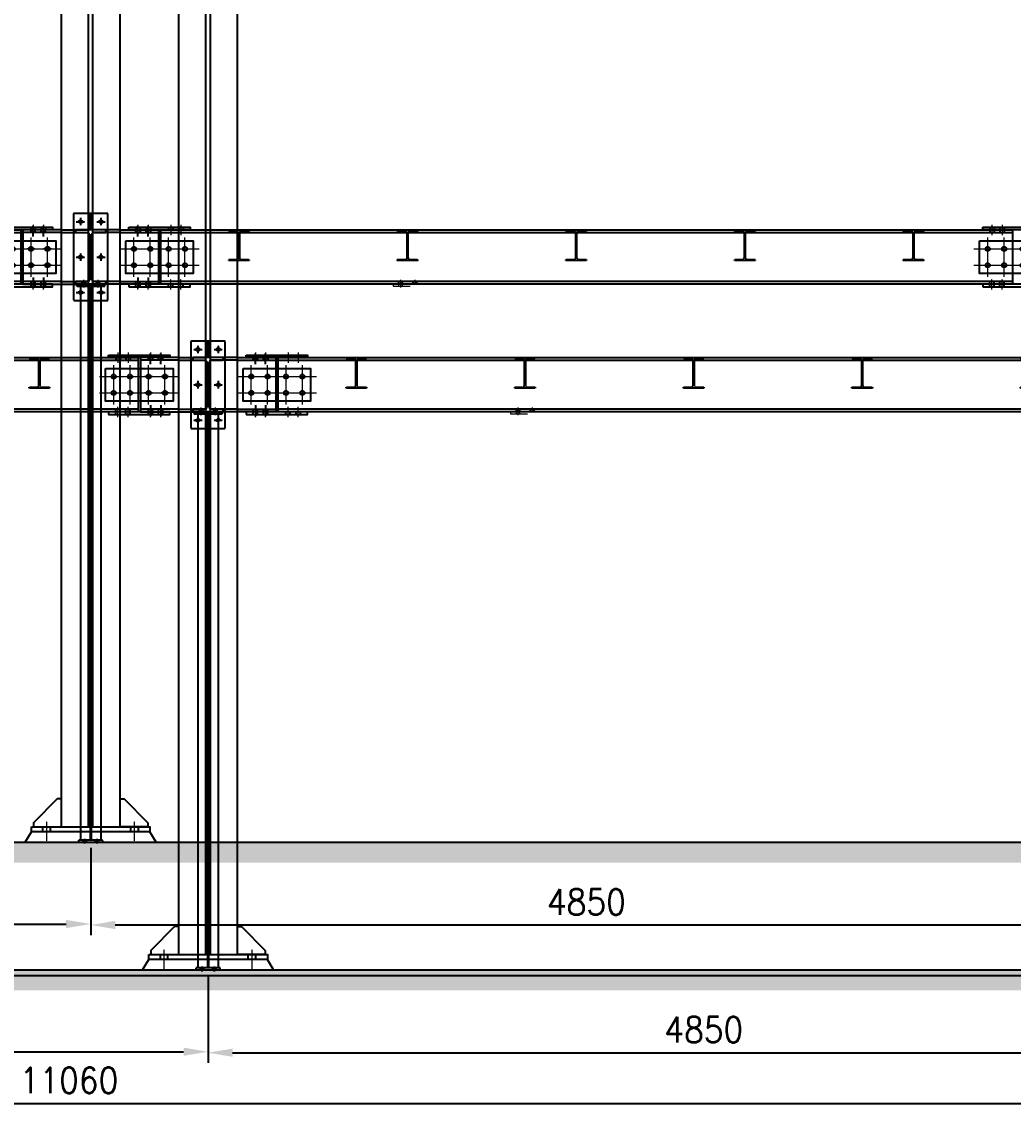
# Model space of a CAD drawing. Header units: millimetres. Extents: x 13669 to 217197, y -88248 to 24578.
# Drawn here: x 69707 to 74559, y -66739 to -61448 of the extents above; entities that cross this region are included whole.
import ezdxf

# ---------------------------------------------------------------- set-up
doc = ezdxf.new("R2010")
doc.units = ezdxf.units.MM
doc.linetypes.add('CENTER2', pattern=[1.125, 0.75, -0.125, 0.125, -0.125])
doc.linetypes.add('DASHED2', pattern=[0.375, 0.25, -0.125])
for name, color, linetype, lineweight in [('TITULOS', 6, 'Continuous', 60), ('Tx_EJES', 1, 'CENTER2', 5), ('Tx_M_CONTORNO FINO', 1, 'Continuous', 5)]:
    doc.layers.add(name, color=color, linetype=linetype, lineweight=lineweight)
for name, color, linetype in [('Tx-DDIM', 1, 'Continuous'), ('Tx_DDIM', 1, 'Continuous'), ('Tx_M_EQUIPOS', 4, 'Continuous'), ('Tx_M_EXISTENTES', 8, 'Continuous'), ('Tx_M_OCULTOS', 2, 'DASHED2'), ('Tx_M_OCULTOS FINO', 1, 'DASHED2'), ('Tx_TEXTOS 2.5', 3, 'Continuous')]:
    doc.layers.add(name, color=color, linetype=linetype)
doc.styles.add('ROMANS', font='romans.shx', dxfattribs={"width": 0.9})
doc.styles.add('Tx_texto', font='romans.shx')
doc.dimstyles.new('ESC 1-50', dxfattribs={"dimscale": 50, "dimtxt": 2.5, "dimasz": 2.4, "dimexe": 1, "dimexo": 1, "dimgap": 1, "dimtad": 1, "dimdec": 0, "dimtxsty": 'ROMANS', "dimcen": 2.5, "dimclrd": 256, "dimclre": 256, "dimclrt": 3, "dimadec": 0, "dimazin": 2, "dimtfac": 0.5, "dimtdec": 0, "dimtmove": 0, "dimatfit": 3, "dimfxl": 1, "dimtfill": 1, "dimtfillclr": 256, "dimtolj": 2, "dimlwd": -1, "dimarcsym": 0})

# ---------------------------------------------------------------- blocks, each defined once
blk = doc.blocks.new('A$Cd38fd534')
at = {"layer": 'Tx_EJES'}
for p, q in [((0, -135.8), (0, 55.8)), ((80, -135.8), (80, 55.8)), ((170, -135.8), (170, 55.8)), ((250, -135.8), (250, 55.8)), ((-69.1, 0), (319.1, 0)), ((-69.1, -80), (319.1, -80))]:
    blk.add_line(p, q, dxfattribs=at)
at = {"layer": 'Tx_M_EQUIPOS'}
blk.add_lwpolyline([(-40, 40), (290, 40), (290, -120), (-40, -120)], close=True, dxfattribs=at)
for centre in [(0, 0), (80, 0), (170, 0), (250, 0), (0, -80), (80, -80), (170, -80), (250, -80)]:
    blk.add_circle(centre, 10.5, dxfattribs=at)
blk = doc.blocks.new('A$C03c238ad')
at = {"layer": 'Tx_M_OCULTOS FINO'}
for p, q in [((-50, 58.7), (-50, 21.3)), ((50, 58.7), (50, 21.3)), ((-70.7, 40), (-29.3, 40)), ((29.3, 40), (70.7, 40)), ((-70.7, -133), (-29.3, -133)), ((-50, -114.3), (-50, -151.7)), ((29.3, -133), (70.7, -133)), ((50, -114.3), (50, -151.7)), ((-70.7, -306), (-29.3, -306)), ((-50, -287.3), (-50, -324.7)), ((29.3, -306), (70.7, -306)), ((50, -287.3), (50, -324.7))]:
    blk.add_line(p, q, dxfattribs=at)
for points in [[(-84, -346), (84, -346), (84, 80), (-84, 80)], [(-3.9, 80), (3.9, 80), (3.9, 0), (-3.9, 0)], [(-3.9, -266), (3.9, -266), (3.9, -346), (-3.9, -346)]]:
    blk.add_lwpolyline(points, close=True, dxfattribs=at)
for centre in [(-50, 40), (50, 40), (-50, -133), (50, -133), (-50, -306), (50, -306)]:
    blk.add_circle(centre, 8.5, dxfattribs=at)
blk = doc.blocks.new('A$Cf5f8315d')
at = {"layer": 'Tx_EJES'}
blk.add_line((-21.3, 0), (0, 0), dxfattribs=at)
at = {"layer": 'Tx_M_OCULTOS'}
for p, q in [((-13, 8.5), (0, 8.5)), ((-13, -8.5), (0, -8.5))]:
    blk.add_line(p, q, dxfattribs=at)
blk = doc.blocks.new('A$Cfbe9b5f4')
at = {"layer": 'Tx_EJES'}
for p, q in [((3157.4, 117.9), (3157.4, 68.1)), ((3207.4, 117.9), (3207.4, 68.1)), ((3317.4, 117.9), (3317.4, 68.1)), ((3367.4, 117.9), (3367.4, 68.1)), ((3830, 117.9), (3830, 68.1)), ((3880, 117.9), (3880, 68.1)), ((3990, 117.9), (3990, 68.1)), ((4040, 117.9), (4040, 68.1)), ((8007.4, 117.9), (8007.4, 68.1)), ((8057.4, 117.9), (8057.4, 68.1)), ((3157.4, -197.9), (3157.4, -148.1)), ((3207.4, -197.9), (3207.4, -148.1)), ((3317.4, -197.9), (3317.4, -148.1)), ((3367.4, -197.9), (3367.4, -148.1)), ((3830, -197.9), (3830, -148.1)), ((3880, -197.9), (3880, -148.1)), ((3990, -197.9), (3990, -148.1)), ((4040, -197.9), (4040, -148.1)), ((8007.4, -197.9), (8007.4, -148.1)), ((8057.4, -197.9), (8057.4, -148.1))]:
    blk.add_line(p, q, dxfattribs=at)
at = {"layer": 'Tx_M_EQUIPOS'}
for p, q in [((-40, 93), (3257.4, 93)), ((-40, 80), (3257.4, 80)), ((3940, 93), (8107.4, 93)), ((3940, 80), (8107.4, 80)), ((3257.4, -160), (-40, -160)), ((3257.4, -173), (-40, -173)), ((8106.4, -160), (3940, -160)), ((8106.4, -173), (3940, -173))]:
    blk.add_line(p, q, dxfattribs=at)
for points in [[(3112.4, 105.7), (3412.4, 105.7), (3412.4, 93), (3112.4, 93)], [(3785, 105.7), (4085, 105.7), (4085, 93), (3785, 93)], [(7962.4, 105.7), (8262.4, 105.7), (8262.4, 93), (7962.4, 93)], [(3112.4, -185.7), (3412.4, -185.7), (3412.4, -173), (3112.4, -173)], [(3785, -185.7), (4085, -185.7), (4085, -173), (3785, -173)], [(7962.4, -185.7), (8262.4, -185.7), (8262.4, -173), (7962.4, -173)]]:
    blk.add_lwpolyline(points, close=True, dxfattribs=at)
for points in [[(3257.4, 93), (3257.4, -173)], [(3940, 93), (3940, -173)], [(8107.4, 93), (8107.4, -173)]]:
    blk.add_lwpolyline(points, dxfattribs=at)
at = {"layer": 'Tx_M_OCULTOS'}
for p, q in [((3146.9, 105.7), (3146.9, 80)), ((3167.9, 105.7), (3167.9, 80)), ((3196.9, 105.7), (3196.9, 80)), ((3217.9, 105.7), (3217.9, 80)), ((3306.9, 105.7), (3306.9, 92.7)), ((3327.9, 105.7), (3327.9, 92.7)), ((3356.9, 105.7), (3356.9, 92.7)), ((3377.9, 105.7), (3377.9, 92.7)), ((3819.5, 105.7), (3819.5, 80)), ((3840.5, 105.7), (3840.5, 80)), ((3869.5, 105.7), (3869.5, 80)), ((3890.5, 105.7), (3890.5, 80)), ((3979.5, 105.7), (3979.5, 92.7)), ((4000.5, 105.7), (4000.5, 92.7)), ((4029.5, 105.7), (4029.5, 92.7)), ((4050.5, 105.7), (4050.5, 92.7)), ((7996.9, 105.7), (7996.9, 80)), ((8017.9, 105.7), (8017.9, 80)), ((8046.9, 105.7), (8046.9, 80)), ((8067.9, 105.7), (8067.9, 80)), ((3146.9, -185.7), (3146.9, -160)), ((3167.9, -185.7), (3167.9, -160)), ((3196.9, -185.7), (3196.9, -160)), ((3217.9, -185.7), (3217.9, -160)), ((3306.9, -185.7), (3306.9, -172.7)), ((3327.9, -185.7), (3327.9, -172.7)), ((3356.9, -185.7), (3356.9, -172.7)), ((3377.9, -185.7), (3377.9, -172.7)), ((3819.5, -185.7), (3819.5, -160)), ((3840.5, -185.7), (3840.5, -160)), ((3869.5, -185.7), (3869.5, -160)), ((3890.5, -185.7), (3890.5, -160)), ((3979.5, -185.7), (3979.5, -172.7)), ((4000.5, -185.7), (4000.5, -172.7)), ((4029.5, -185.7), (4029.5, -172.7)), ((4050.5, -185.7), (4050.5, -172.7)), ((7996.9, -185.7), (7996.9, -160)), ((8017.9, -185.7), (8017.9, -160)), ((8046.9, -185.7), (8046.9, -160)), ((8067.9, -185.7), (8067.9, -160))]:
    blk.add_line(p, q, dxfattribs=at)
for points in [[(2762, -51.5, 0.414214), (2771.5, -42), (2771.5, 78, 0.414214), (2762, 87.5), (2723.7, 87.5), (2723.7, 93), (2823.7, 93), (2823.7, 87.5), (2785.4, 87.5, 0.414214), (2775.9, 78), (2775.9, -42, 0.414214), (2785.4, -51.5), (2823.7, -51.5), (2823.7, -57), (2723.7, -57), (2723.7, -51.5)], [(4312, -51.5, 0.414214), (4321.5, -42), (4321.5, 78, 0.414214), (4312, 87.5), (4273.7, 87.5), (4273.7, 93), (4373.7, 93), (4373.7, 87.5), (4335.4, 87.5, 0.414214), (4325.9, 78), (4325.9, -42, 0.414214), (4335.4, -51.5), (4373.7, -51.5), (4373.7, -57), (4273.7, -57), (4273.7, -51.5)], [(5137, -51.5, 0.414214), (5146.5, -42), (5146.5, 78, 0.414214), (5137, 87.5), (5098.7, 87.5), (5098.7, 93), (5198.7, 93), (5198.7, 87.5), (5160.4, 87.5, 0.414214), (5150.9, 78), (5150.9, -42, 0.414214), (5160.4, -51.5), (5198.7, -51.5), (5198.7, -57), (5098.7, -57), (5098.7, -51.5)], [(5962, -51.5, 0.414214), (5971.5, -42), (5971.5, 78, 0.414214), (5962, 87.5), (5923.7, 87.5), (5923.7, 93), (6023.7, 93), (6023.7, 87.5), (5985.4, 87.5, 0.414214), (5975.9, 78), (5975.9, -42, 0.414214), (5985.4, -51.5), (6023.7, -51.5), (6023.7, -57), (5923.7, -57), (5923.7, -51.5)], [(6787, -51.5, 0.414214), (6796.5, -42), (6796.5, 78, 0.414214), (6787, 87.5), (6748.7, 87.5), (6748.7, 93), (6848.7, 93), (6848.7, 87.5), (6810.4, 87.5, 0.414214), (6800.9, 78), (6800.9, -42, 0.414214), (6810.4, -51.5), (6848.7, -51.5), (6848.7, -57), (6748.7, -57), (6748.7, -51.5)], [(7612, -51.5, 0.414214), (7621.5, -42), (7621.5, 78, 0.414214), (7612, 87.5), (7573.7, 87.5), (7573.7, 93), (7673.7, 93), (7673.7, 87.5), (7635.4, 87.5, 0.414214), (7625.9, 78), (7625.9, -42, 0.414214), (7635.4, -51.5), (7673.7, -51.5), (7673.7, -57), (7573.7, -57), (7573.7, -51.5)]]:
    blk.add_lwpolyline(points, format="xyb", close=True, dxfattribs=at)
at = {"rotation": 270}
for p in [(5113.7, -173), (5183.7, -173)]:
    blk.add_blockref('A$Cf5f8315d', p, dxfattribs=at)
blk = doc.blocks.new('*D295')
at = {"layer": 'Defpoints', "color": 0, "transparency": 16777216}
for p in [(66064.5, -18798.2), (70044.8, -18913.2), (70044.8, -19335.3)]:
    blk.add_point(p, dxfattribs=at)
at = {"layer": 'Tx_DDIM', "lineweight": -2, "transparency": 16777216}
for p, q in [((66064.5, -18848.2), (66064.5, -19385.3)), ((70044.8, -18963.2), (70044.8, -19385.3))]:
    blk.add_line(p, q, dxfattribs=at)
at = {"layer": 'Tx_DDIM', "transparency": 16777216}
blk.add_line((66184.5, -19335.3), (69924.8, -19335.3), dxfattribs=at)
for points in [[(66184.5, -19315.3), (66184.5, -19355.3), (66064.5, -19335.3)], [(69924.8, -19315.3), (69924.8, -19355.3), (70044.8, -19335.3)]]:
    blk.add_solid(points, dxfattribs=at)
at = {"layer": 'Tx_DDIM', "color": 3, "transparency": 16777216, "insert": (68054.6, -19222.8), "char_height": 125, "attachment_point": 5, "style": 'ROMANS', "bg_fill": 3, "box_fill_scale": 1.1, "bg_fill_color": 256, "bg_fill_true_color": 13158600, "bg_fill_transparency": 0}
blk.add_mtext('\\A2;3980', dxfattribs=at)
blk = doc.blocks.new('*D296')
at = {"layer": 'Defpoints', "color": 0, "transparency": 16777216}
for p in [(70044.8, -18913.2), (74894.8, -18906.8), (74894.8, -19340.2)]:
    blk.add_point(p, dxfattribs=at)
at = {"layer": 'Tx_DDIM', "lineweight": -2, "transparency": 16777216}
for p, q in [((70044.8, -18963.2), (70044.8, -19390.2)), ((74894.8, -18956.8), (74894.8, -19390.2))]:
    blk.add_line(p, q, dxfattribs=at)
at = {"layer": 'Tx_DDIM', "transparency": 16777216}
blk.add_line((70164.8, -19340.2), (74774.8, -19340.2), dxfattribs=at)
for points in [[(70164.8, -19320.2), (70164.8, -19360.2), (70044.8, -19340.2)], [(74774.8, -19320.2), (74774.8, -19360.2), (74894.8, -19340.2)]]:
    blk.add_solid(points, dxfattribs=at)
at = {"layer": 'Tx_DDIM', "color": 3, "transparency": 16777216, "insert": (72469.8, -19227.7), "char_height": 125, "attachment_point": 5, "style": 'ROMANS', "bg_fill": 3, "box_fill_scale": 1.1, "bg_fill_color": 256, "bg_fill_true_color": 13158600, "bg_fill_transparency": 0}
blk.add_mtext('\\A2;4850', dxfattribs=at)
blk = doc.blocks.new('*D298')
at = {"layer": 'Defpoints', "color": 0, "transparency": 16777216}
for p in [(63834.5, -19117.9), (74894.8, -19174.3), (74894.8, -19587.9)]:
    blk.add_point(p, dxfattribs=at)
at = {"layer": 'Tx_DDIM', "lineweight": -2, "transparency": 16777216}
for p, q in [((63834.5, -19167.9), (63834.5, -19637.9)), ((74894.8, -19224.3), (74894.8, -19637.9))]:
    blk.add_line(p, q, dxfattribs=at)
at = {"layer": 'Tx_DDIM', "transparency": 16777216}
blk.add_line((63954.5, -19587.9), (74774.8, -19587.9), dxfattribs=at)
for points in [[(63954.5, -19567.9), (63954.5, -19607.9), (63834.5, -19587.9)], [(74774.8, -19567.9), (74774.8, -19607.9), (74894.8, -19587.9)]]:
    blk.add_solid(points, dxfattribs=at)
at = {"layer": 'Tx_DDIM', "color": 3, "transparency": 16777216, "insert": (69364.6, -19475.4), "char_height": 125, "attachment_point": 5, "style": 'ROMANS', "bg_fill": 3, "box_fill_scale": 1.1, "bg_fill_color": 256, "bg_fill_true_color": 13158600, "bg_fill_transparency": 0}
blk.add_mtext('\\A2;11060', dxfattribs=at)
blk = doc.blocks.new('*D310')
at = {"layer": 'Defpoints', "color": 0, "transparency": 16777216}
for p in [(66064.5, -65324.8), (70044.8, -65439.8), (70044.8, -65861.9)]:
    blk.add_point(p, dxfattribs=at)
at = {"layer": 'Tx_DDIM', "lineweight": -2, "transparency": 16777216}
for p, q in [((66064.5, -65374.8), (66064.5, -65911.9)), ((70044.8, -65489.8), (70044.8, -65911.9))]:
    blk.add_line(p, q, dxfattribs=at)
at = {"layer": 'Tx_DDIM', "transparency": 16777216}
blk.add_line((66184.5, -65861.9), (69924.8, -65861.9), dxfattribs=at)
for points in [[(66184.5, -65841.9), (66184.5, -65881.9), (66064.5, -65861.9)], [(69924.8, -65841.9), (69924.8, -65881.9), (70044.8, -65861.9)]]:
    blk.add_solid(points, dxfattribs=at)
at = {"layer": 'Tx_DDIM', "color": 3, "transparency": 16777216, "insert": (68054.6, -65749.4), "char_height": 125, "attachment_point": 5, "style": 'ROMANS', "bg_fill": 3, "box_fill_scale": 1.1, "bg_fill_color": 256, "bg_fill_true_color": 13158600, "bg_fill_transparency": 0}
blk.add_mtext('\\A2;3980', dxfattribs=at)
blk = doc.blocks.new('*D311')
at = {"layer": 'Defpoints', "color": 0, "transparency": 16777216}
for p in [(70044.8, -65439.8), (74894.8, -65433.3), (74894.8, -65866.7)]:
    blk.add_point(p, dxfattribs=at)
at = {"layer": 'Tx_DDIM', "lineweight": -2, "transparency": 16777216}
for p, q in [((70044.8, -65489.8), (70044.8, -65916.7)), ((74894.8, -65483.3), (74894.8, -65916.7))]:
    blk.add_line(p, q, dxfattribs=at)
at = {"layer": 'Tx_DDIM', "transparency": 16777216}
blk.add_line((70164.8, -65866.7), (74774.8, -65866.7), dxfattribs=at)
for points in [[(70164.8, -65846.7), (70164.8, -65886.7), (70044.8, -65866.7)], [(74774.8, -65846.7), (74774.8, -65886.7), (74894.8, -65866.7)]]:
    blk.add_solid(points, dxfattribs=at)
at = {"layer": 'Tx_DDIM', "color": 3, "transparency": 16777216, "insert": (72469.8, -65754.2), "char_height": 125, "attachment_point": 5, "style": 'ROMANS', "bg_fill": 3, "box_fill_scale": 1.1, "bg_fill_color": 256, "bg_fill_true_color": 13158600, "bg_fill_transparency": 0}
blk.add_mtext('\\A2;4850', dxfattribs=at)
blk = doc.blocks.new('*D313')
at = {"layer": 'Defpoints', "color": 0, "transparency": 16777216}
for p in [(63834.5, -65644.5), (74894.8, -65700.9), (74894.8, -66114.5)]:
    blk.add_point(p, dxfattribs=at)
at = {"layer": 'Tx_DDIM', "lineweight": -2, "transparency": 16777216}
for p, q in [((63834.5, -65694.5), (63834.5, -66164.5)), ((74894.8, -65750.9), (74894.8, -66164.5))]:
    blk.add_line(p, q, dxfattribs=at)
at = {"layer": 'Tx_DDIM', "transparency": 16777216}
blk.add_line((63954.5, -66114.5), (74774.8, -66114.5), dxfattribs=at)
for points in [[(63954.5, -66094.5), (63954.5, -66134.5), (63834.5, -66114.5)], [(74774.8, -66094.5), (74774.8, -66134.5), (74894.8, -66114.5)]]:
    blk.add_solid(points, dxfattribs=at)
at = {"layer": 'Tx_DDIM', "color": 3, "transparency": 16777216, "insert": (69364.6, -66002), "char_height": 125, "attachment_point": 5, "style": 'ROMANS', "bg_fill": 3, "box_fill_scale": 1.1, "bg_fill_color": 256, "bg_fill_true_color": 13158600, "bg_fill_transparency": 0}
blk.add_mtext('\\A2;11060', dxfattribs=at)
blk = doc.blocks.new('A$Cb393e613')
h = blk.add_hatch()
h.set_pattern_fill('EARTH', color=9, scale=400, angle=45)
h.set_pattern_definition([(45, (6673.61, 17428.49), (0, 141.42136), [100, -100]), (45, (6647.09, 17455), (0, 141.42136), [100, -100]), (45, (6620.58, 17481.52), (0, 141.42136), [100, -100]), (135, (6620.58, 17499.2), (-141.42136, 1e-14), [100, -100]), (135, (6647.09, 17525.72), (-141.42136, 1e-14), [100, -100]), (135, (6673.61, 17552.23), (-141.42136, 1e-14), [100, -100])])
h.paths.add_polyline_path([(6137.7, 22161.6), (6137.7, 22061.6), (19995.3, 22061.6), (19995.3, 22161.6)])
at = {"color": 9}
for p, q in [((12100.7, 22161.6), (12130.7, 22211.6)), ((12740.7, 22161.6), (12710.7, 22211.6))]:
    blk.add_line(p, q, dxfattribs=at)
at = {"layer": 'Tx-DDIM'}
for p, q in [((12139.4, 25123.8), (12139.4, 25176.3)), ((12189.4, 25123.8), (12189.4, 25176.3)), ((12652, 25123.8), (12652, 25176.3)), ((12702, 25123.8), (12702, 25176.3)), ((12139.4, 24923.3), (12139.4, 24870.8)), ((12189.4, 24923.3), (12189.4, 24870.8)), ((12652, 24923.3), (12652, 24870.8)), ((12702, 24923.3), (12702, 24870.8))]:
    blk.add_line(p, q, dxfattribs=at)
at = {"layer": 'Tx_EJES'}
for p, q in [((12129.4, 25044.7), (12129.4, 25082.4)), ((12209.4, 25044.7), (12209.4, 25082.4)), ((12632, 25044.7), (12632, 25082.4)), ((12712, 25044.7), (12712, 25082.4)), ((12148.2, 25063.6), (12110.5, 25063.6)), ((12228.2, 25063.6), (12190.5, 25063.6)), ((12613.1, 25063.6), (12650.8, 25063.6)), ((12693.1, 25063.6), (12730.8, 25063.6)), ((12148.2, 24983.6), (12110.5, 24983.6)), ((12129.4, 24964.7), (12129.4, 25002.4)), ((12228.2, 24983.6), (12190.5, 24983.6)), ((12209.4, 24964.7), (12209.4, 25002.4)), ((12613.1, 24983.6), (12650.8, 24983.6)), ((12632, 24964.7), (12632, 25002.4)), ((12693.1, 24983.6), (12730.8, 24983.6)), ((12712, 24964.7), (12712, 25002.4)), ((12205.7, 22166.3), (12205.7, 22262)), ((12635.7, 22166.3), (12635.7, 22262))]:
    blk.add_line(p, q, dxfattribs=at)
at = {"layer": 'Tx_M_CONTORNO FINO'}
for p, q in [((13927.2, 24890.6), (13927.2, 24881.1)), ((13927.2, 24890.6), (13927.2, 24890.6)), ((13935.7, 24899.7), (13935.7, 24875.1)), ((13944.2, 24890.6), (13944.2, 24881.1)), ((13944.2, 24890.6), (13944.2, 24890.6))]:
    blk.add_line(p, q, dxfattribs=at)
blk.add_lwpolyline([(13984, 24890.6), (13900.7, 24890.6), (13900.7, 24881.1), (13984, 24881.1)], dxfattribs=at)
at = {"layer": 'Tx_M_EQUIPOS'}
for p, q in [((12277.2, 25143.6), (12089.4, 25143.6)), ((12564.2, 25143.6), (12752, 25143.6)), ((12277.2, 24903.6), (12089.4, 24903.6)), ((12564.2, 24903.6), (12752, 24903.6))]:
    blk.add_line(p, q, dxfattribs=at)
for points in [[(12565.2, 22237), (12565.2, 30335.5), (12564.2, 31002.2), (12277.2, 31002.2), (12276.2, 30351.4), (12276.2, 22237)], [(12277.2, 22374), (12257.2, 22374), (12140.7, 22257), (12140.7, 22237), (12277.2, 22237)], [(12564.2, 22374), (12584.2, 22374), (12700.7, 22257), (12700.7, 22237), (12564.2, 22237)], [(12130.7, 22237), (12710.7, 22237), (12710.7, 22211.6), (12130.7, 22211.6)]]:
    blk.add_lwpolyline(points, close=True, dxfattribs=at)
for points in [[(12277.2, 25156.6), (12089.4, 25156.6), (12089.4, 24890.6), (12277.2, 24890.6)], [(12564.2, 25156.6), (12752, 25156.6), (12752, 24890.6), (12564.2, 24890.6)]]:
    blk.add_lwpolyline(points, dxfattribs=at)
for centre in [(12129.4, 25063.6), (12209.4, 25063.6), (12632, 25063.6), (12712, 25063.6), (12129.4, 24983.6), (12209.4, 24983.6), (12632, 24983.6), (12712, 24983.6)]:
    blk.add_circle(centre, 10.5, dxfattribs=at)
at = {"layer": 'Tx_M_EXISTENTES'}
blk.add_line((6137.7, 22161.6), (19991.9, 22161.6), dxfattribs=at)
for centre in [(12129.4, 25063.6), (12209.4, 25063.6), (12632, 25063.6), (12712, 25063.6), (12129.4, 24983.6), (12209.4, 24983.6), (12632, 24983.6), (12712, 24983.6)]:
    blk.add_circle(centre, 9.52, dxfattribs=at)
at = {"layer": 'Tx_M_OCULTOS', "extrusion": (6.12323e-17, 1, -1.83697e-16)}
for p, q in [((12409.4, 22237), (12409.4, 31002.2)), ((12432, 22237), (12432, 31002.2))]:
    blk.add_line(p, q, dxfattribs=at)
at = {"layer": 'Tx_M_OCULTOS'}
for p, q in [((12128.9, 25143.6), (12128.9, 25156.6)), ((12149.9, 25143.6), (12149.9, 25156.6)), ((12178.9, 25143.6), (12178.9, 25156.6)), ((12199.9, 25143.6), (12199.9, 25156.6)), ((12277.2, 25156.6), (12409.4, 25156.6)), ((12277.2, 25143.6), (12409.4, 25143.6)), ((12564.2, 25156.6), (12432, 25156.6)), ((12564.2, 25143.6), (12432, 25143.6)), ((12641.5, 25143.6), (12641.5, 25156.6)), ((12662.5, 25143.6), (12662.5, 25156.6)), ((12691.5, 25143.6), (12691.5, 25156.6)), ((12712.5, 25143.6), (12712.5, 25156.6)), ((12128.9, 24890.6), (12128.9, 24903.6)), ((12149.9, 24890.6), (12149.9, 24903.6)), ((12178.9, 24890.6), (12178.9, 24903.6)), ((12199.9, 24890.6), (12199.9, 24903.6)), ((12277.2, 24903.6), (12409.4, 24903.6)), ((12277.2, 24890.6), (12409.4, 24890.6)), ((12564.2, 24903.6), (12432, 24903.6)), ((12564.2, 24890.6), (12432, 24890.6)), ((12641.5, 24890.6), (12641.5, 24903.6)), ((12662.5, 24890.6), (12662.5, 24903.6)), ((12691.5, 24890.6), (12691.5, 24903.6)), ((12712.5, 24890.6), (12712.5, 24903.6)), ((12187.2, 22211.6), (12187.2, 22237)), ((12224.2, 22211.6), (12224.2, 22237)), ((12617.2, 22211.6), (12617.2, 22237)), ((12654.2, 22211.6), (12654.2, 22237))]:
    blk.add_line(p, q, dxfattribs=at)
at = {"layer": 'Tx_M_OCULTOS FINO'}
for p, q in [((12370.7, 24881.1), (12370.7, 22171.1)), ((12377.2, 24890.6), (12377.2, 24881.1)), ((12377.2, 24890.6), (12377.2, 24890.6)), ((12385.7, 24899.7), (12385.7, 24875.1)), ((12394.2, 24890.6), (12394.2, 24881.1)), ((12394.2, 24890.6), (12394.2, 24890.6)), ((12418.5, 24881.1), (12418.5, 22171.1)), ((12422.8, 24881.1), (12422.8, 22171.1)), ((12447.2, 24890.6), (12447.2, 24881.1)), ((12447.2, 24890.6), (12447.2, 24890.6)), ((12455.7, 24899.7), (12455.7, 24875.1)), ((12464.2, 24890.6), (12464.2, 24881.1)), ((12464.2, 24890.6), (12464.2, 24890.6)), ((12470.7, 24881.1), (12470.7, 22171.1)), ((12390.7, 22178.6), (12390.7, 22154)), ((12450.7, 22178.6), (12450.7, 22154)), ((12382.2, 22171.1), (12382.2, 22161.6)), ((12399.2, 22171.1), (12399.2, 22161.6)), ((12442.2, 22171.1), (12442.2, 22161.6)), ((12459.2, 22171.1), (12459.2, 22161.6))]:
    blk.add_line(p, q, dxfattribs=at)
blk.add_lwpolyline([(12437.2, 25143.6), (12494.7, 25143.6), (12494.7, 25156.6), (12346.7, 25156.6), (12346.7, 25143.6), (12404.2, 25143.6, -0.414214), (12416.9, 25130.9), (12416.9, 24916.3, -0.414214), (12404.2, 24903.6), (12346.7, 24903.6), (12346.7, 24890.6), (12494.7, 24890.6), (12494.7, 24903.6), (12437.2, 24903.6, -0.414214), (12424.5, 24916.3), (12424.5, 25130.9, -0.414214)], format="xyb", close=True, dxfattribs=at)
for points in [[(12490.7, 24890.6), (12350.7, 24890.6), (12350.7, 24881.1), (12490.7, 24881.1)], [(12360.7, 22161.6), (12480.7, 22161.6), (12480.7, 22171.1), (12360.7, 22171.1)]]:
    blk.add_lwpolyline(points, close=True, dxfattribs=at)
blk.add_lwpolyline([(12370.7, 22161.6), (12470.7, 22161.6)], dxfattribs=at)
blk.add_lwpolyline([(12370.7, 22161.6), (12470.7, 22161.6)], dxfattribs=at)
blk.add_blockref('A$Cfbe9b5f4', (8822, 25063.6))
at = {"layer": 'TITULOS'}
for p in [(11959.4, 25063.6), (12632, 25063.6)]:
    blk.add_blockref('A$Cd38fd534', p, dxfattribs=at)
at = {"layer": 'Tx_M_EQUIPOS'}
blk.add_blockref('A$C03c238ad', (12420.7, 25156.6), dxfattribs=at)
at = {"layer": 'Tx_M_OCULTOS FINO', "rotation": 270}
for p in [(12385.7, 24890.6), (12455.7, 24890.6)]:
    blk.add_blockref('A$Cf5f8315d', p, dxfattribs=at)
at = {"layer": 'Tx_TEXTOS 2.5', "style": 'Tx_texto', "width": 0.7}
for p in [(6234.9, 20825.2), (6375.1, 20825.2)]:
    blk.add_attdef('1:50', p, '', height=125, dxfattribs=at)
at = {"layer": 'Tx_DDIM'}
dim = blk.add_linear_dim(base=(12420.7, 21761.2), p1=(8440.3, 22298.3), p2=(12420.7, 22183.3), dimstyle='ESC 1-50', override={"dimtmove": 1}, dxfattribs=at)
dim.commit()
dim.dimension.update_dxf_attribs({"geometry": '*D295', "text_midpoint": (10430.5, 21873.7), "insert": (-57624.1, 41096.5)})
dim = blk.add_linear_dim(base=(17270.7, 21756.4), p1=(12420.7, 22183.3), p2=(17270.7, 22189.8), dimstyle='ESC 1-50', override={"dimtmove": 1}, dxfattribs=at)
dim.commit()
dim.dimension.update_dxf_attribs({"geometry": '*D296', "text_midpoint": (14845.7, 21868.9), "insert": (-57624.1, 41096.5)})
dim = blk.add_linear_dim(base=(17270.7, 21508.6), p1=(6210.3, 21978.6), p2=(17270.7, 21922.2), dimstyle='ESC 1-50', dxfattribs=at)
dim.commit()
dim.dimension.update_dxf_attribs({"geometry": '*D298', "text_midpoint": (11740.5, 21621.1), "insert": (-57624.1, 41096.5)})

msp = doc.modelspace()

# ---------------------------------------------------------------- block references
msp.add_blockref('A$Cb393e613', (58198.3266401, -88247.7902922))

# ---------------------------------------------------------------- next in the draw order: hatches: boundary and pattern name
h = msp.add_hatch()
h.set_pattern_fill('EARTH', color=9, scale=400, angle=45)
h.set_pattern_definition([(45, (64297.75, -70194.61), (0, 141.42136), [100, -100]), (45, (64271.23, -70168.1), (0, 141.42136), [100, -100]), (45, (64244.72, -70141.58), (0, 141.42136), [100, -100]), (135, (64244.72, -70123.9), (-141.42136, 1e-14), [100, -100]), (135, (64271.23, -70097.38), (-141.42136, 1e-14), [100, -100]), (135, (64297.75, -70070.87), (-141.42136, 1e-14), [100, -100])])
h.paths.add_polyline_path([(63761.8202447, -65461.5360055), (63761.8202447, -65561.5360055), (77619.4380621, -65561.5360055), (77619.4380621, -65461.5360055)])

# ---------------------------------------------------------------- next in the draw order: linework, layer by layer
at = {"color": 9}
for p, q in [((69724.809871, -65461.5360055), (69754.809871, -65411.5360055)), ((70364.8098709, -65461.5360055), (70334.8098709, -65411.5360055))]:
    msp.add_line(p, q, dxfattribs=at)
at = {"layer": 'Tx-DDIM'}
for p, q in [((69763.509871, -62499.2662689), (69763.509871, -62446.8057421)), ((69813.509871, -62499.2662689), (69813.509871, -62446.8057421)), ((70276.109871, -62499.2662689), (70276.109871, -62446.8057421)), ((70326.109871, -62499.2662689), (70326.109871, -62446.8057421)), ((69763.509871, -62699.8057421), (69763.509871, -62752.2662689)), ((69813.509871, -62699.8057421), (69813.509871, -62752.2662689)), ((70276.109871, -62699.8057421), (70276.109871, -62752.2662689)), ((70326.109871, -62699.8057421), (70326.109871, -62752.2662689))]:
    msp.add_line(p, q, dxfattribs=at)
at = {"layer": 'Tx_EJES'}
for p, q in [((69753.509871, -62578.3860055), (69753.509871, -62540.6860055)), ((69833.509871, -62578.3860055), (69833.509871, -62540.6860055)), ((70256.109871, -62578.3860055), (70256.109871, -62540.6860055)), ((70336.109871, -62578.3860055), (70336.109871, -62540.6860055)), ((69772.359871, -62559.5360055), (69734.659871, -62559.5360055)), ((69852.359871, -62559.5360055), (69814.659871, -62559.5360055)), ((70237.259871, -62559.5360055), (70274.959871, -62559.5360055)), ((70317.259871, -62559.5360055), (70354.959871, -62559.5360055)), ((69772.359871, -62639.5360055), (69734.659871, -62639.5360055)), ((69753.509871, -62658.3860055), (69753.509871, -62620.6860055)), ((69852.359871, -62639.5360055), (69814.659871, -62639.5360055)), ((69833.509871, -62658.3860055), (69833.509871, -62620.6860055)), ((70237.259871, -62639.5360055), (70274.959871, -62639.5360055)), ((70256.109871, -62658.3860055), (70256.109871, -62620.6860055)), ((70317.259871, -62639.5360055), (70354.959871, -62639.5360055)), ((70336.109871, -62658.3860055), (70336.109871, -62620.6860055)), ((69829.809871, -65456.8360055), (69829.809871, -65361.1360055)), ((70259.809871, -65456.8360055), (70259.809871, -65361.1360055))]:
    msp.add_line(p, q, dxfattribs=at)
at = {"layer": 'Tx_M_CONTORNO FINO'}
for p, q in [((71551.309871, -62732.5360052), (71551.309871, -62742.0360052)), ((71551.309871, -62732.5360052), (71551.309871, -62732.5360052)), ((71559.809871, -62723.4116946), (71559.809871, -62748.0286772)), ((71568.309871, -62732.5360052), (71568.309871, -62742.0360052)), ((71568.309871, -62732.5360052), (71568.309871, -62732.5360052))]:
    msp.add_line(p, q, dxfattribs=at)
msp.add_lwpolyline([(71608.0932043, -62732.5360052), (71524.809871, -62732.5360052), (71524.809871, -62742.0360052), (71608.0932043, -62742.0360052)], dxfattribs=at)
at = {"layer": 'Tx_M_EQUIPOS'}
for p, q in [((69901.3098709, -62479.5360055), (69713.509871, -62479.5360055)), ((70188.309871, -62479.5360055), (70376.109871, -62479.5360055)), ((69901.3098709, -62719.5360055), (69713.509871, -62719.5360055)), ((70188.309871, -62719.5360055), (70376.109871, -62719.5360055))]:
    msp.add_line(p, q, dxfattribs=at)
for points in [[(70189.309871, -65386.1360055), (70189.309871, -57287.5641806), (70188.309871, -56620.8560056), (69901.309871, -56620.8560056), (69900.309871, -57271.6641806), (69900.309871, -65386.1360055)], [(69901.3098709, -65249.1360055), (69881.3098709, -65249.1360055), (69764.8098709, -65366.1360055), (69764.8098709, -65386.1360055), (69901.3098709, -65386.1360055)], [(70188.309871, -65249.1360055), (70208.309871, -65249.1360055), (70324.809871, -65366.1360055), (70324.809871, -65386.1360055), (70188.309871, -65386.1360055)], [(69754.809871, -65386.1360055), (70334.8098709, -65386.1360055), (70334.8098709, -65411.5360055), (69754.809871, -65411.5360055)]]:
    msp.add_lwpolyline(points, close=True, dxfattribs=at)
for points in [[(69901.3098709, -62466.5360055), (69713.509871, -62466.5360055), (69713.509871, -62732.5360055), (69901.3098709, -62732.5360055)], [(70188.309871, -62466.5360055), (70376.109871, -62466.5360055), (70376.109871, -62732.5360055), (70188.309871, -62732.5360055)]]:
    msp.add_lwpolyline(points, dxfattribs=at)
for centre in [(69753.509871, -62559.5360055), (69833.509871, -62559.5360055), (70256.109871, -62559.5360055), (70336.109871, -62559.5360055), (69753.509871, -62639.5360055), (69833.509871, -62639.5360055), (70256.109871, -62639.5360055), (70336.109871, -62639.5360055)]:
    msp.add_circle(centre, 10.5, dxfattribs=at)
at = {"layer": 'Tx_M_EXISTENTES'}
msp.add_line((63761.8202447, -65461.5360055), (77616.0079939, -65461.5360055), dxfattribs=at)
for centre in [(69753.509871, -62559.5360055), (69833.509871, -62559.5360055), (70256.109871, -62559.5360055), (70336.109871, -62559.5360055), (69753.509871, -62639.5360055), (69833.509871, -62639.5360055), (70256.109871, -62639.5360055), (70336.109871, -62639.5360055)]:
    msp.add_circle(centre, 9.525, dxfattribs=at)
at = {"layer": 'Tx_M_OCULTOS', "extrusion": (6.12323e-17, 1, -1.83697e-16)}
for p, q in [((70033.509871, -65386.1360055), (70033.509871, -56620.8560056)), ((70056.109871, -65386.1360055), (70056.109871, -56620.8560056))]:
    msp.add_line(p, q, dxfattribs=at)
at = {"layer": 'Tx_M_OCULTOS'}
for p, q in [((69753.0047312, -62479.5360055), (69753.0047312, -62466.5360055)), ((69774.0150107, -62479.5360055), (69774.0150107, -62466.5360055)), ((69803.0047312, -62479.5360055), (69803.0047312, -62466.5360055)), ((69824.0150107, -62479.5360055), (69824.0150107, -62466.5360055)), ((69901.3098709, -62466.5360055), (70033.509871, -62466.5360055)), ((69901.3098709, -62479.5360055), (70033.509871, -62479.5360055)), ((70188.309871, -62466.5360055), (70056.109871, -62466.5360055)), ((70188.309871, -62479.5360055), (70056.109871, -62479.5360055)), ((70265.6047312, -62479.5360055), (70265.6047312, -62466.5360055)), ((70286.6150107, -62479.5360055), (70286.6150107, -62466.5360055)), ((70315.6047312, -62479.5360055), (70315.6047312, -62466.5360055)), ((70336.6150107, -62479.5360055), (70336.6150107, -62466.5360055)), ((69753.0047312, -62732.5360055), (69753.0047312, -62719.5360055)), ((69774.0150107, -62732.5360055), (69774.0150107, -62719.5360055)), ((69803.0047312, -62732.5360055), (69803.0047312, -62719.5360055)), ((69824.0150107, -62732.5360055), (69824.0150107, -62719.5360055)), ((69901.3098709, -62719.5360055), (70033.509871, -62719.5360055)), ((69901.3098709, -62732.5360055), (70033.509871, -62732.5360055)), ((70188.309871, -62719.5360055), (70056.109871, -62719.5360055)), ((70188.309871, -62732.5360055), (70056.109871, -62732.5360055)), ((70265.6047312, -62732.5360055), (70265.6047312, -62719.5360055)), ((70286.6150107, -62732.5360055), (70286.6150107, -62719.5360055)), ((70315.6047312, -62732.5360055), (70315.6047312, -62719.5360055)), ((70336.6150107, -62732.5360055), (70336.6150107, -62719.5360055)), ((69811.309871, -65411.5360055), (69811.309871, -65386.1360055)), ((69848.309871, -65411.5360055), (69848.309871, -65386.1360055)), ((70241.309871, -65411.5360055), (70241.309871, -65386.1360055)), ((70278.309871, -65411.5360055), (70278.309871, -65386.1360055))]:
    msp.add_line(p, q, dxfattribs=at)
at = {"layer": 'Tx_M_OCULTOS FINO'}
for p, q in [((69994.8098711, -62742.0360062), (69994.8098711, -65452.0360062)), ((70001.3098711, -62732.5360062), (70001.3098711, -62742.0360062)), ((70001.3098711, -62732.5360062), (70001.3098711, -62732.5360062)), ((70009.8098711, -62723.4116957), (70009.8098711, -62748.0286783)), ((70018.3098711, -62732.5360062), (70018.3098711, -62742.0360062)), ((70018.3098711, -62732.5360062), (70018.3098711, -62732.5360062)), ((70042.6498711, -62742.0360062), (70042.6498711, -65452.0360062)), ((70046.9698711, -62742.0360062), (70046.9698711, -65452.0360062)), ((70071.3098711, -62732.5360062), (70071.3098711, -62742.0360062)), ((70071.3098711, -62732.5360062), (70071.3098711, -62732.5360062)), ((70079.8098711, -62723.4116957), (70079.8098711, -62748.0286783)), ((70088.3098711, -62732.5360062), (70088.3098711, -62742.0360062)), ((70088.3098711, -62732.5360062), (70088.3098711, -62732.5360062)), ((70094.8098711, -62742.0360062), (70094.8098711, -65452.0360062)), ((70006.3098711, -65452.0360062), (70006.3098711, -65461.5360062)), ((70014.8098711, -65444.477515), (70014.8098711, -65469.0944975)), ((70023.3098711, -65452.0360062), (70023.3098711, -65461.5360062)), ((70066.3098711, -65452.0360062), (70066.3098711, -65461.5360062)), ((70074.8098711, -65444.477515), (70074.8098711, -65469.0944975)), ((70083.3098711, -65452.0360062), (70083.3098711, -65461.5360062))]:
    msp.add_line(p, q, dxfattribs=at)
msp.add_lwpolyline([(70061.2979597, -62479.5359874), (70118.7979597, -62479.5359874), (70118.7979597, -62466.5359874), (69970.7979597, -62466.5359874), (69970.7979597, -62479.5359874), (70028.2979597, -62479.5359874, -0.4142135624), (70040.9979597, -62492.2359874), (70040.9979597, -62706.8359874, -0.4142135624), (70028.2979597, -62719.5359874), (69970.7979597, -62719.5359874), (69970.7979597, -62732.5359874), (70118.7979597, -62732.5359874), (70118.7979597, -62719.5359874), (70061.2979597, -62719.5359874, -0.4142135624), (70048.5979597, -62706.8359874), (70048.5979597, -62492.2359874, -0.4142135624)], format="xyb", close=True, dxfattribs=at)
for points in [[(70114.8098711, -62732.5360062), (69974.8098711, -62732.5360062), (69974.8098711, -62742.0360062), (70114.8098711, -62742.0360062)], [(69984.8098711, -65461.5360062), (70104.8098711, -65461.5360062), (70104.8098711, -65452.0360062), (69984.8098711, -65452.0360062)]]:
    msp.add_lwpolyline(points, close=True, dxfattribs=at)
msp.add_lwpolyline([(69994.8098711, -65461.5360062), (70094.8098711, -65461.5360062)], dxfattribs=at)
msp.add_lwpolyline([(69994.8098711, -65461.5360062), (70094.8098711, -65461.5360062)], dxfattribs=at)

# ---------------------------------------------------------------- next in the draw order: block references
msp.add_blockref('A$Cfbe9b5f4', (66446.109871, -62559.5360052))
at = {"layer": 'TITULOS'}
for p in [(69583.509871, -62559.5360052), (70256.1098712, -62559.5360054), (74433.5098711, -62559.5360054)]:
    msp.add_blockref('A$Cd38fd534', p, dxfattribs=at)
at = {"layer": 'Tx_M_EQUIPOS'}
msp.add_blockref('A$C03c238ad', (70044.8237415, -62466.5360062), dxfattribs=at)
at = {"layer": 'Tx_M_OCULTOS FINO', "rotation": 270}
for p in [(70009.8098711, -62732.5359874), (70079.8098711, -62732.5359874)]:
    msp.add_blockref('A$Cf5f8315d', p, dxfattribs=at)

# ---------------------------------------------------------------- next in the draw order: dimensions: what is measured, and where the dimension line sits
at = {"layer": 'Tx_DDIM'}
dim = msp.add_linear_dim(base=(70044.8098709, -65861.8652769), p1=(66064.4744279, -65324.7838613), p2=(70044.8098709, -65439.7938537), dimstyle='ESC 1-50', override={"dimtmove": 1}, dxfattribs=at)
dim.commit()
dim.dimension.update_dxf_attribs({"geometry": '*D310', "text_midpoint": (68054.6421494, -65749.3652769)})

# ---------------------------------------------------------------- next in the draw order: dimensions: what is measured, and where the dimension line sits
dim = msp.add_linear_dim(base=(74894.809871, -65866.7424409), p1=(70044.8098709, -65439.7938537), p2=(74894.809871, -65433.3477778), dimstyle='ESC 1-50', override={"dimtmove": 1}, dxfattribs=at)
dim.commit()
dim.dimension.update_dxf_attribs({"geometry": '*D311', "text_midpoint": (72469.809871, -65754.2424409)})

# ---------------------------------------------------------------- next in the draw order: linework, layer by layer
msp.add_line((58420.7250595, -65461.5360055), (81150.9904734, -65461.5360055))

# ---------------------------------------------------------------- next in the draw order: dimensions: what is measured, and where the dimension line sits
dim = msp.add_linear_dim(base=(74894.809871, -66114.520363), p1=(63834.4744281, -65644.4794107), p2=(74894.809871, -65700.9206189), dimstyle='ESC 1-50', dxfattribs=at)
dim.commit()
dim.dimension.update_dxf_attribs({"geometry": '*D313', "text_midpoint": (69364.6421496, -66002.020363)})

doc.saveas('drawing.dxf')
